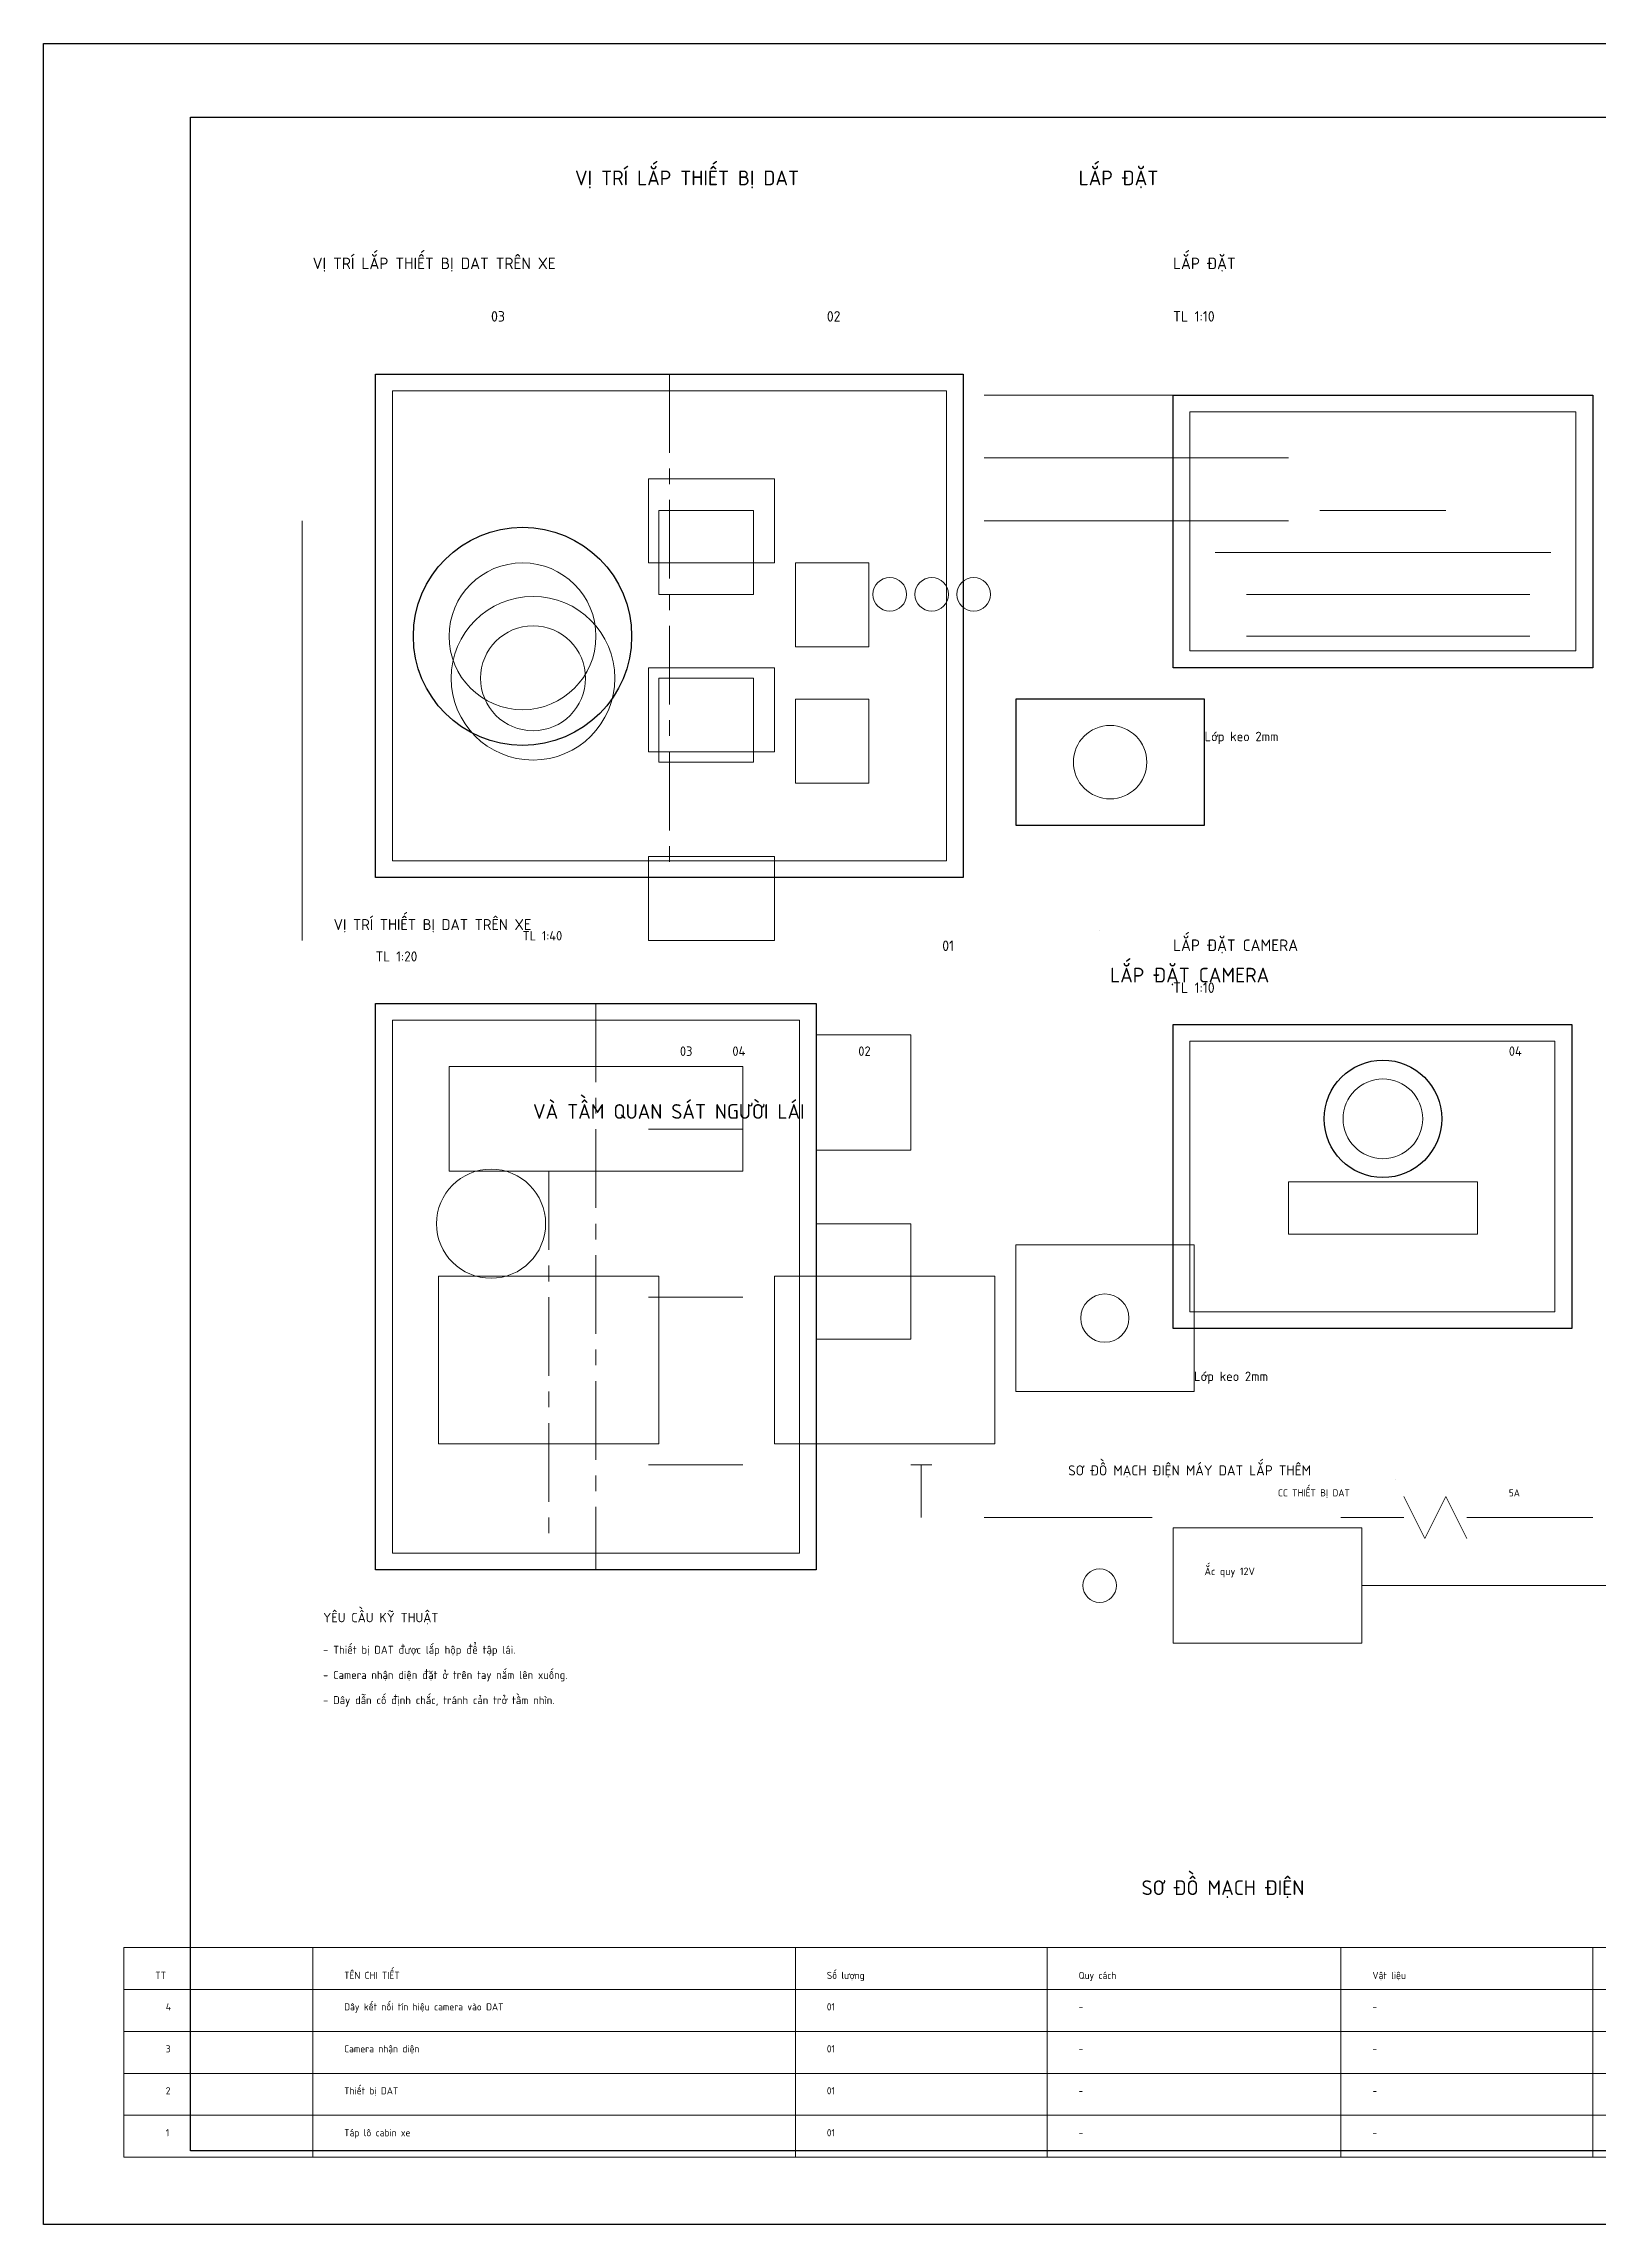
# Model space of a CAD drawing. Header units: inches. Extents: x -165182 to -150482, y -216185 to -150225.
# Drawn here: x -165182 to -157773, y -160620 to -150225 of the extents above; entities that cross this region are included whole.
import ezdxf
from ezdxf.enums import TextEntityAlignment as Align

# ---------------------------------------------------------------- set-up
doc = ezdxf.new("R2010")
doc.units = ezdxf.units.IN
doc.header["$LTSCALE"] = 100
doc.header["$MEASUREMENT"] = 0
doc.linetypes.add('CENTER', pattern=[2, 1.25, -0.25, 0.25, -0.25])
for name, color, linetype, lineweight in [('Duong manh', 4, 'Continuous', 9), ('NET CHIINH 1', 7, 'Continuous', 25), ('NET TRUC', 220, 'CENTER', 9), ('TEXT', 1, 'Continuous', 15)]:
    doc.layers.add(name, color=color, linetype=linetype, lineweight=lineweight)
doc.layers.add('Tpl_Bound', color=1, linetype='Continuous', plot=False)
doc.styles.add('dim text 3-5', font='', dxfattribs={"height": 3.5})
doc.styles.add('text 1-2', font='', dxfattribs={"height": 2})
doc.styles.get('dim text 3-5').set_extended_font_data('TCVN 7284')
doc.styles.get('text 1-2').set_extended_font_data('TCVN 7284')

# ---------------------------------------------------------------- blocks, each defined once
blk = doc.blocks.new('khung_t_chuan_11_p6')
at = {"layer": 'NET CHIINH 1'}
blk.add_lwpolyline([(-164482, -204110), (-164482, -194415), (-150832, -194415), (-150832, -204110)], close=True, dxfattribs=at)
at = {"layer": 'Tpl_Bound', "color": 0}
blk.add_lwpolyline([(-165182, -204460), (-165182, -194065), (-150482, -194065), (-150482, -204460)], close=True, dxfattribs=at)

msp = doc.modelspace()

# ---------------------------------------------------------------- linework, layer by layer
at = {"layer": 'Duong manh', "ltscale": 3}
for p, q in [((-163520, -151880), (-160880, -151880)), ((-163520, -154120), (-163520, -151880)), ((-160880, -151880), (-160880, -154120)), ((-160700, -151900), (-159250, -151900)), ((-159720, -151980), (-157880, -151980)), ((-159720, -153120), (-159720, -151980)), ((-157880, -151980), (-157880, -153120)), ((-160700, -152200), (-159250, -152200)), ((-161700, -152300), (-162300, -152300)), ((-162300, -152300), (-162300, -152700)), ((-161700, -152700), (-161700, -152300)), ((-161800, -152450), (-162250, -152450)), ((-162250, -152450), (-162250, -152850)), ((-161800, -152850), (-161800, -152450)), ((-159100, -152450), (-158500, -152450)), ((-158500, -152450), (-159100, -152450)), ((-163950, -152500), (-163950, -154500)), ((-160700, -152500), (-159250, -152500)), ((-162300, -152700), (-161700, -152700)), ((-161250, -152700), (-161600, -152700)), ((-161600, -152700), (-161600, -153100)), ((-161250, -153100), (-161250, -152700)), ((-159600, -152650), (-158000, -152650)), ((-158000, -152650), (-159600, -152650)), ((-162250, -152850), (-161800, -152850)), ((-159450, -152850), (-158100, -152850)), ((-158100, -152850), (-159450, -152850)), ((-161600, -153100), (-161250, -153100)), ((-159450, -153050), (-158100, -153050)), ((-158100, -153050), (-159450, -153050)), ((-161700, -153200), (-162300, -153200)), ((-162300, -153200), (-162300, -153600)), ((-161700, -153600), (-161700, -153200)), ((-157880, -153120), (-159720, -153120)), ((-161800, -153250), (-162250, -153250)), ((-162250, -153250), (-162250, -153650)), ((-161800, -153650), (-161800, -153250)), ((-161250, -153350), (-161600, -153350)), ((-161600, -153350), (-161600, -153750)), ((-161250, -153750), (-161250, -153350)), ((-162300, -153600), (-161700, -153600)), ((-162250, -153650), (-161800, -153650)), ((-161600, -153750), (-161250, -153750)), ((-160880, -154120), (-163520, -154120)), ((-161700, -154100), (-162300, -154100)), ((-162300, -154100), (-162300, -154500)), ((-161700, -154500), (-161700, -154100)), ((-162300, -154500), (-161700, -154500)), ((-163520, -154880), (-161580, -154880)), ((-163520, -157420), (-163520, -154880)), ((-161580, -154880), (-161580, -157420)), ((-161050, -154950), (-161500, -154950)), ((-161500, -154950), (-161500, -155500)), ((-161050, -155500), (-161050, -154950)), ((-159720, -154980), (-157980, -154980)), ((-159720, -156270), (-159720, -154980)), ((-157980, -154980), (-157980, -156270)), ((-163250, -155100), (-161850, -155100)), ((-163250, -155600), (-163250, -155100)), ((-161850, -155100), (-161850, -155600)), ((-162300, -155400), (-161850, -155400)), ((-161850, -155400), (-162300, -155400)), ((-161500, -155500), (-161050, -155500)), ((-161850, -155600), (-163250, -155600)), ((-158350, -155650), (-159250, -155650)), ((-159250, -155650), (-159250, -155900)), ((-159250, -155900), (-159250, -155650)), ((-158350, -155900), (-158350, -155650)), ((-158350, -155900), (-158350, -155650)), ((-161050, -155850), (-161500, -155850)), ((-161500, -155850), (-161500, -156400)), ((-161050, -156400), (-161050, -155850)), ((-159250, -155900), (-158350, -155900)), ((-159700, -155950), (-160550, -155950)), ((-160550, -155950), (-160550, -156650)), ((-159700, -156650), (-159700, -155950)), ((-162250, -156100), (-163300, -156100)), ((-163300, -156100), (-163300, -156900)), ((-162250, -156900), (-162250, -156100)), ((-160650, -156100), (-161700, -156100)), ((-161700, -156100), (-161700, -156900)), ((-160650, -156900), (-160650, -156100)), ((-162300, -156200), (-161850, -156200)), ((-161850, -156200), (-162300, -156200)), ((-157980, -156270), (-159720, -156270)), ((-161500, -156400), (-161050, -156400)), ((-160550, -156650), (-159700, -156650)), ((-163300, -156900), (-162250, -156900)), ((-161700, -156900), (-160650, -156900)), ((-161050, -156900), (-160950, -156900)), ((-162300, -157000), (-161850, -157000)), ((-161850, -157000), (-162300, -157000)), ((-161050, -157000), (-160950, -157000)), ((-161000, -157250), (-161000, -157000)), ((-158700, -157150), (-158600, -157350)), ((-158600, -157350), (-158500, -157150)), ((-158500, -157150), (-158400, -157350)), ((-160700, -157250), (-159900, -157250)), ((-159000, -157250), (-158700, -157250)), ((-158400, -157250), (-157800, -157250)), ((-159800, -157300), (-158900, -157300)), ((-159800, -157850), (-159800, -157300)), ((-158900, -157300), (-158900, -157850)), ((-161580, -157420), (-163520, -157420)), ((-158900, -157575), (-157700, -157575)), ((-158900, -157850), (-159800, -157850)), ((-164800, -160300), (-164800, -159300)), ((-164800, -159300), (-157800, -159300)), ((-163900, -160300), (-163900, -159300)), ((-161600, -160300), (-161600, -159300)), ((-160400, -160300), (-160400, -159300)), ((-159000, -160300), (-159000, -159300)), ((-157800, -160300), (-157800, -159300)), ((-157800, -159300), (-157300, -159300)), ((-164800, -159500), (-157800, -159500)), ((-157800, -159500), (-157300, -159500)), ((-164800, -159700), (-157800, -159700)), ((-157800, -159700), (-157300, -159700)), ((-164800, -159900), (-157800, -159900)), ((-157800, -159900), (-157300, -159900)), ((-164800, -160100), (-157800, -160100)), ((-157800, -160100), (-157300, -160100)), ((-164800, -160300), (-157800, -160300)), ((-157800, -160300), (-157300, -160300))]:
    msp.add_line(p, q, dxfattribs=at)
for centre, radius in [((-162900, -153050), 350), ((-161150, -152850), 80), ((-160950, -152850), 80), ((-160750, -152850), 80), ((-162850, -153250), 390), ((-162850, -153250), 250), ((-160100, -153650), 175), ((-158800, -155350), 190), ((-163050, -155850), 260), ((-160125, -156300), 115), ((-160150, -157575), 80)]:
    msp.add_circle(centre, radius, dxfattribs=at)
at = {"layer": 'NET CHIINH 1', "ltscale": 3}
for p, q in [((-163600, -151800), (-160800, -151800)), ((-163600, -154200), (-163600, -151800)), ((-160800, -151800), (-160800, -154200)), ((-159800, -151900), (-157800, -151900)), ((-159800, -153200), (-159800, -151900)), ((-157800, -151900), (-157800, -153200)), ((-157800, -153200), (-159800, -153200)), ((-159650, -153350), (-160550, -153350)), ((-160550, -153350), (-160550, -153950)), ((-159650, -153950), (-159650, -153350)), ((-160550, -153950), (-159650, -153950)), ((-160800, -154200), (-163600, -154200)), ((-163600, -154800), (-161500, -154800)), ((-163600, -157500), (-163600, -154800)), ((-161500, -154800), (-161500, -157500)), ((-159800, -154900), (-157900, -154900)), ((-159800, -156350), (-159800, -154900)), ((-157900, -154900), (-157900, -156350)), ((-157900, -156350), (-159800, -156350)), ((-161500, -157500), (-163600, -157500))]:
    msp.add_line(p, q, dxfattribs=at)
for centre, radius in [((-162900, -153050), 520), ((-158800, -155350), 280)]:
    msp.add_circle(centre, radius, dxfattribs=at)
at = {"layer": 'NET TRUC', "ltscale": 3}
for p, q in [((-162200, -151800), (-162200, -154200)), ((-162550, -154800), (-162550, -157500)), ((-162775, -155600), (-162775, -157350))]:
    msp.add_line(p, q, dxfattribs=at)

# ---------------------------------------------------------------- block references
at = {"layer": 'NET CHIINH 1', "ltscale": 3}
msp.add_blockref('khung_t_chuan_11_p6', (0, 43840), dxfattribs=at)

# ---------------------------------------------------------------- texts
at = {"layer": 'TEXT', "ltscale": 3, "style": 'dim text 3-5'}
for p in [(-162950, -150574.9), (-160250, -150574.9), (-160150, -154450), (-160125, -156650), (-158740, -157070), (-158600, -157350), (-159650, -157525)]:
    msp.add_text('0', height=3.5, rotation=55, dxfattribs=at).set_placement(p, align=Align.MIDDLE)
at = {"layer": 'TEXT', "ltscale": 3}
for s, height, style, p in [('VỊ TRÍ LẮP THIẾT BỊ DAT', 70, 'dim text 3-5', (-162650, -150900)), ('LẮP ĐẶT', 70, 'dim text 3-5', (-160250, -150900)), ('VỊ TRÍ LẮP THIẾT BỊ DAT TRÊN XE', 55, 'text 1-2', (-163900, -151300)), ('LẮP ĐẶT', 55, 'text 1-2', (-159800, -151300)), ('03', 50, 'text 1-2', (-163050, -151550)), ('02', 50, 'text 1-2', (-161450, -151550)), ('TL 1:10', 50, 'text 1-2', (-159800, -151550)), ('Lớp keo 2mm', 45, 'text 1-2', (-159650, -153550)), ('VỊ TRÍ THIẾT BỊ DAT TRÊN XE', 52, 'text 1-2', (-163800, -154450)), ('TL 1:40', 45, 'text 1-2', (-162900, -154500)), ('LẮP ĐẶT CAMERA', 55, 'text 1-2', (-159800, -154550)), ('TL 1:20', 48, 'text 1-2', (-163600, -154600)), ('01', 50, 'text 1-2', (-160900, -154550)), ('LẮP ĐẶT CAMERA', 70, 'dim text 3-5', (-160100, -154700)), ('TL 1:10', 50, 'text 1-2', (-159800, -154750)), ('03', 45, 'text 1-2', (-162150, -155050)), ('04', 45, 'text 1-2', (-161900, -155050)), ('02', 45, 'text 1-2', (-161300, -155050)), ('04', 45, 'text 1-2', (-158200, -155050)), ('VÀ TẦM QUAN SÁT NGƯỜI LÁI', 70, 'dim text 3-5', (-162850, -155350)), ('Lớp keo 2mm', 45, 'text 1-2', (-159700, -156600)), ('SƠ ĐỒ MẠCH ĐIỆN MÁY DAT LẮP THÊM', 48, 'text 1-2', (-160300, -157050)), ('CC THIẾT BỊ DAT', 34, 'text 1-2', (-159300, -157150)), ('5A', 34, 'text 1-2', (-158200, -157150)), ('Ắc quy 12V', 36, 'text 1-2', (-159650, -157525)), ('YÊU CẦU KỸ THUẬT', 45, 'text 1-2', (-163850, -157750)), ('- Thiết bị DAT được lắp hộp để tập lái.', 38, 'text 1-2', (-163850, -157900)), ('- Camera nhận diện đặt ở trên tay nắm lên xuống.', 38, 'text 1-2', (-163850, -158020)), ('- Dây dẫn cố định chắc, tránh cản trở tầm nhìn.', 38, 'text 1-2', (-163850, -158140)), ('SƠ ĐỒ MẠCH ĐIỆN', 70, 'dim text 3-5', (-159950, -159050)), ('TT', 34, 'dim text 3-5', (-164650, -159450)), ('TÊN CHI TIẾT', 34, 'dim text 3-5', (-163750, -159450)), ('Số lượng', 34, 'dim text 3-5', (-161450, -159450)), ('Quy cách', 34, 'dim text 3-5', (-160250, -159450)), ('Vật liệu', 34, 'dim text 3-5', (-158850, -159450)), ('Dây kết nối tín hiệu camera vào DAT', 34, 'dim text 3-5', (-163750, -159600)), ('4', 34, 'dim text 3-5', (-164600, -159600)), ('01', 34, 'dim text 3-5', (-161450, -159600)), ('-', 34, 'dim text 3-5', (-160250, -159600)), ('-', 34, 'dim text 3-5', (-158850, -159600)), ('3', 34, 'dim text 3-5', (-164600, -159800)), ('Camera nhận diện', 34, 'dim text 3-5', (-163750, -159800)), ('01', 34, 'dim text 3-5', (-161450, -159800)), ('-', 34, 'dim text 3-5', (-160250, -159800)), ('-', 34, 'dim text 3-5', (-158850, -159800)), ('2', 34, 'dim text 3-5', (-164600, -160000)), ('Thiết bị DAT', 34, 'dim text 3-5', (-163750, -160000)), ('01', 34, 'dim text 3-5', (-161450, -160000)), ('-', 34, 'dim text 3-5', (-160250, -160000)), ('-', 34, 'dim text 3-5', (-158850, -160000)), ('1', 34, 'dim text 3-5', (-164600, -160200)), ('Táp lô cabin xe', 34, 'dim text 3-5', (-163750, -160200)), ('01', 34, 'dim text 3-5', (-161450, -160200)), ('-', 34, 'dim text 3-5', (-160250, -160200)), ('-', 34, 'dim text 3-5', (-158850, -160200))]:
    msp.add_text(s, height=height, dxfattribs=dict(at, style=style)).set_placement(p)

doc.saveas('drawing.dxf')
